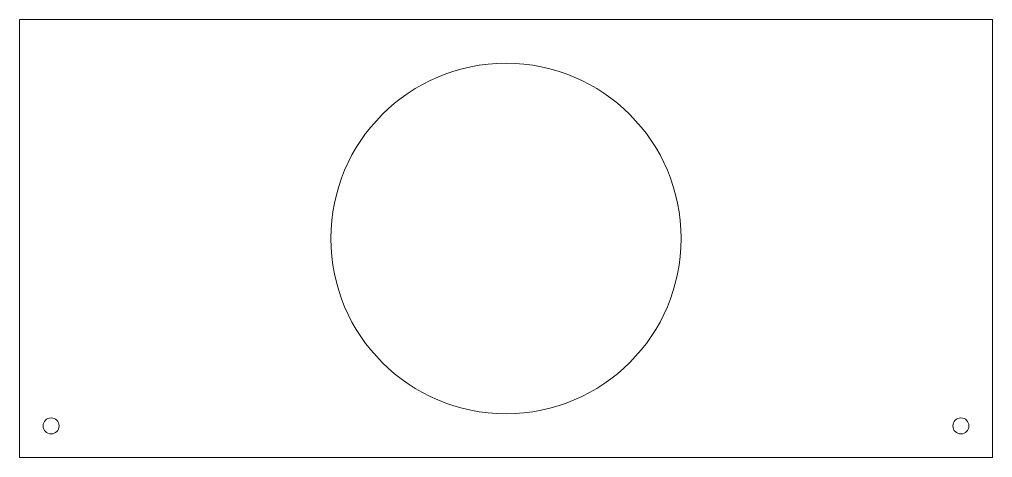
# Model space of a CAD drawing. Header units: millimetres. Extents: x 0 to 200, y 0 to 90.
import ezdxf

# ---------------------------------------------------------------- set-up
doc = ezdxf.new("R2010")
doc.units = ezdxf.units.MM

msp = doc.modelspace()

# ---------------------------------------------------------------- linework, layer by layer
at = {"color": 7, "linetype": 'Continuous', "lineweight": 15}
for p, q in [((200, 90), (0, 90)), ((0, 90), (0, 0)), ((200, 0), (200, 90)), ((0, 0), (200, 0))]:
    msp.add_line(p, q, dxfattribs=at)
for centre, radius in [((100, 45), 36), ((6.5, 6.5), 1.65), ((193.5, 6.5), 1.65)]:
    msp.add_circle(centre, radius, dxfattribs=at)

doc.saveas('drawing.dxf')
